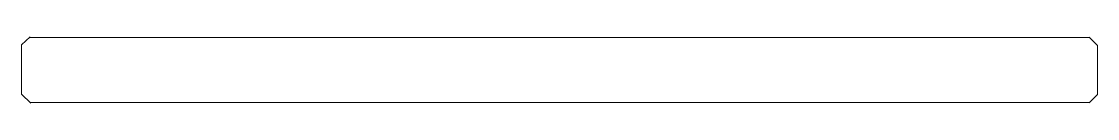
# Model space of a CAD drawing. Header units: metres. Extents: x 2 to 168, y 0 to 10.
import ezdxf

# ---------------------------------------------------------------- set-up
doc = ezdxf.new("R2010")
doc.units = ezdxf.units.M
doc.layers.add('A-DETL-GENF', color=92, linetype='Continuous', lineweight=18)

# ---------------------------------------------------------------- blocks, each defined once
blk = doc.blocks.new('30 glas - D10 geslepen zijkant-2739135-00_0 Basismaterialen')
at = {"layer": 'A-DETL-GENF'}
for p, q in [((1.81, 8.89), (3.16, 10.12)), ((167, 10), (3.03, 10)), ((166.93, 10.08), (168.19, 8.81)), ((1.81, 1.27), (1.81, 8.89)), ((168.19, 8.81), (168.19, 1.19)), ((3.24, -0.12), (1.81, 1.27)), ((3.12, 0), (167, 0)), ((168.19, 1.19), (166.92, -0.08))]:
    blk.add_line(p, q, dxfattribs=at)

msp = doc.modelspace()

# ---------------------------------------------------------------- block references
msp.add_blockref('30 glas - D10 geslepen zijkant-2739135-00_0 Basismaterialen', (0, 0))

doc.saveas('drawing.dxf')
